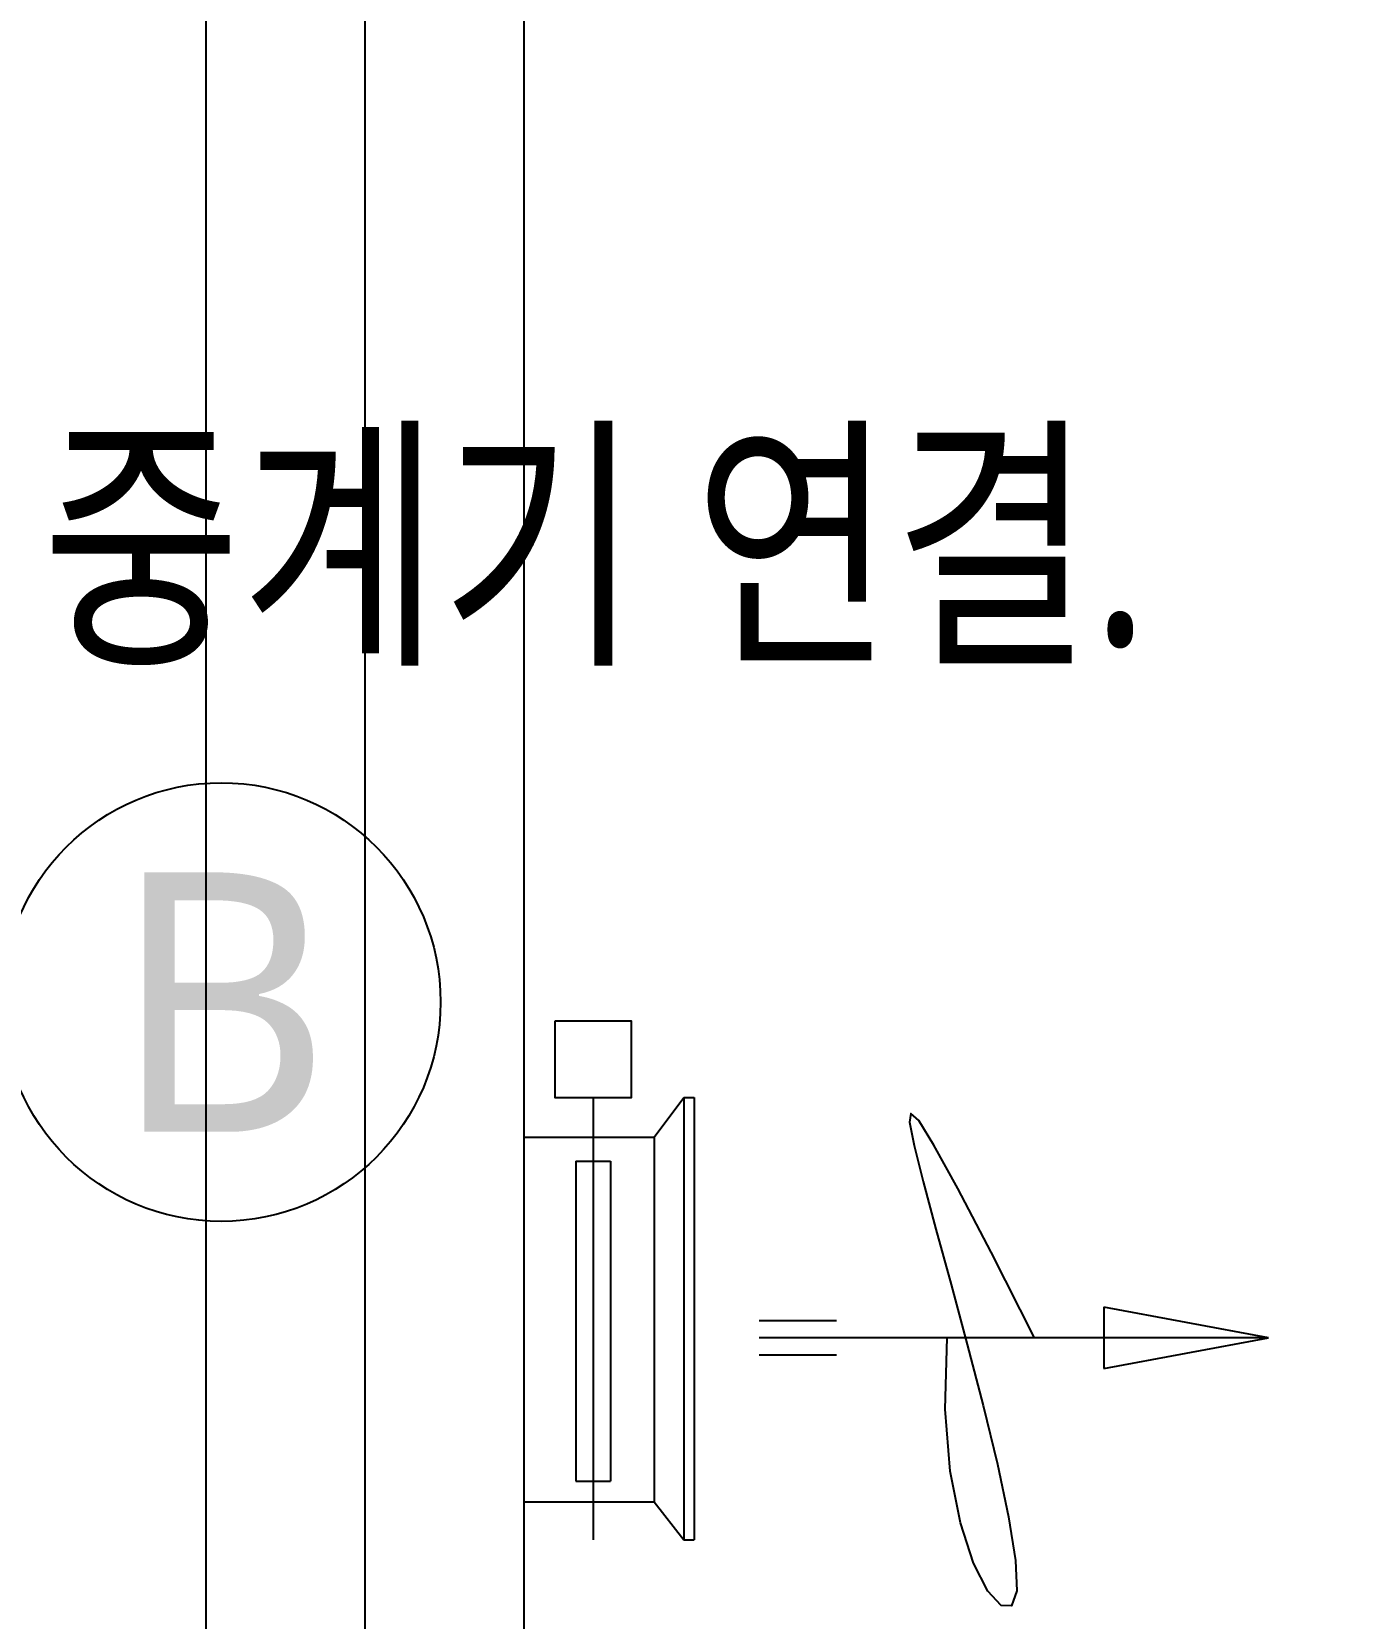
# Model space of a CAD drawing. Header units: millimetres. Extents: x 8533 to 164433, y 5768 to 115327.
# Drawn here: x 49999 to 51980, y 25434 to 27830 of the extents above; entities that cross this region are included whole.
import ezdxf
from ezdxf.enums import TextEntityAlignment as Align

# ---------------------------------------------------------------- set-up
doc = ezdxf.new("R2010")
doc.units = ezdxf.units.MM
doc.header["$LTSCALE"] = 250
for name, color, linetype in [('03_G_ENP_문자', 2, 'Continuous'), ('05_G-ENP_치수', 1, 'Continuous'), ('AA-XXXX-DIMS', 7, 'Continuous'), ('FTEXT', 2, 'Continuous'), ('OUT', 4, 'Continuous'), ('p', 3, 'Continuous'), ('전실제연_인버터', 3, 'Continuous')]:
    doc.layers.add(name, color=color, linetype=linetype)
doc.styles.add('DM', font='')
doc.styles.add('G-ENP', font='')
doc.styles.add('맑은고딕', font='')
doc.styles.get('DM').set_extended_font_data('Malgun Gothic')
doc.styles.get('G-ENP').set_extended_font_data('Malgun Gothic')
doc.styles.get('맑은고딕').set_extended_font_data('Malgun Gothic')
doc.dimstyles.new('DIM_40', dxfattribs={"dimscale": 250, "dimtxt": 3, "dimasz": 1.5, "dimexe": 2, "dimexo": 2.5, "dimgap": 1, "dimtad": 1, "dimdec": 0, "dimzin": 0, "dimdsep": 46, "dimtxsty": '맑은고딕', "dimblk1": 'DIMDOT', "dimblk2": 'DIMDOT', "dimsah": 1, "dimcen": 0.09, "dimdle": 2, "dimclrd": 7, "dimclre": 7, "dimclrt": 3, "dimadec": 0, "dimazin": 0, "dimtfac": 1, "dimtdec": 0, "dimtix": 1, "dimtmove": 2, "dimatfit": 3, "dimldrblk": 'DIMDOT', "dimfxl": 1, "dimtolj": 1, "dimtzin": 0, "dimarcsym": 0})

# ---------------------------------------------------------------- blocks, each defined once
blk = doc.blocks.new('DIMDOT')
at = {"layer": 'AA-XXXX-DIMS'}
for p, q in [((0, -1.5), (0, 1.5)), ((-1.5, 0), (1.5, 0))]:
    blk.add_line(p, q, dxfattribs=at)
for radius in [0.5, 0.25]:
    blk.add_circle((0, 0), radius, dxfattribs=at)

msp = doc.modelspace()

# ---------------------------------------------------------------- linework, layer by layer
at = {"layer": '05_G-ENP_치수'}
msp.add_circle((50285.2, 26364.4), 331.2, dxfattribs=at)
at = {"layer": 'OUT'}
for p, q in [((50846.8, 26220.3), (50846.8, 25552.1)), ((50939.1, 26160.5), (50983.7, 26220.3)), ((50983.7, 26220.3), (50999.3, 26220.3)), ((50983.7, 26220.3), (50983.7, 25552.1)), ((50999.3, 26220.3), (50999.3, 25552.1)), ((50742.8, 26160.5), (50939.1, 26160.5)), ((50939.1, 26160.5), (50939.1, 25609.3)), ((50820.8, 26124.1), (50820.8, 25640.5)), ((50820.8, 26124.1), (50872.9, 26124.1)), ((50872.9, 26124.1), (50872.9, 25640.5)), ((50820.8, 25640.5), (50872.9, 25640.5)), ((50742.8, 25609.3), (50939.1, 25609.3)), ((50939.1, 25609.3), (50983.7, 25552.1)), ((50983.7, 25552.1), (50999.3, 25552.1))]:
    msp.add_line(p, q, dxfattribs=at)
at = {"layer": 'OUT', "elevation": 0}
msp.add_lwpolyline([(50789.1, 26335.8), (50789.1, 26220.3), (50904.6, 26220.3), (50904.6, 26335.8)], close=True, dxfattribs=at)
msp.add_lwpolyline([(50789.1, 26220.3), (50904.6, 26220.3), (50904.6, 26335.8)], dxfattribs=at)
at = {"layer": 'p', "color": 4, "linetype": 'Continuous'}
for p, q in [((50262.2, 15017.4), (50262.2, 91125.6)), ((50742.8, 15017.4), (50742.8, 91125.6))]:
    msp.add_line(p, q, dxfattribs=at)
at = {"layer": 'p', "color": 1}
for p, q in [((50502.5, 15017.4), (50502.5, 91125.6)), ((51214.2, 25883.1), (51097.5, 25883.1)), ((51867, 25857.2), (51097.5, 25857.2)), ((51214.2, 25831.3), (51097.5, 25831.3))]:
    msp.add_line(p, q, dxfattribs=at)
at = {"layer": 'p', "color": 1, "linetype": 'Continuous'}
for p, q in [((51618.3, 25903.6), (51618.3, 25810.8)), ((51867, 25857.2), (51618.3, 25903.6)), ((51618.3, 25810.8), (51867, 25857.2))]:
    msp.add_line(p, q, dxfattribs=at)
at = {"layer": 'p', "color": 1}
msp.add_lwpolyline([(51513.7, 25857.2), (51447.8, 25986.6), (51397.6, 26082.9), (51361.6, 26148.5), (51338.5, 26185.6), (51326.7, 26196.3), (51324.9, 26183.1), (51331.6, 26147.9), (51345.3, 26093.2), (51364.6, 26021.6), (51387.5, 25937.8), (51412, 25847.2), (51436, 25755), (51457.5, 25666.4), (51474.4, 25586.7), (51484.8, 25521.1), (51486.6, 25474.9), (51478.6, 25452.2), (51463.1, 25452.7), (51443, 25474.7), (51421.5, 25517), (51401.5, 25577.8), (51386.2, 25655.8), (51378.6, 25749.4), (51381.7, 25857.2)], dxfattribs=at)

# ---------------------------------------------------------------- texts
at = {"layer": '03_G_ENP_문자', "color": 0, "style": 'G-ENP'}
msp.add_text('B', height=392, dxfattribs=at).set_placement((50285.2, 26364.4), align=Align.MIDDLE)
at = {"layer": 'FTEXT', "style": 'DM', "width": 0.8}
msp.add_text('중계기 연결.', height=300, dxfattribs=at).set_placement((50014, 27054.4), align=Align.MIDDLE_LEFT)

# ---------------------------------------------------------------- leaders
at = {"layer": '전실제연_인버터', "color": 1}
msp.add_leader([(55841.7, 26999.3), (54312, 29713), (50532.4, 29713)], dimstyle='DIM_40', override={"dimgap": 1, "dimtad": 0, "dimclrd": 1, "dimldrblk": 'Open90'}, dxfattribs=at)

doc.saveas('drawing.dxf')
